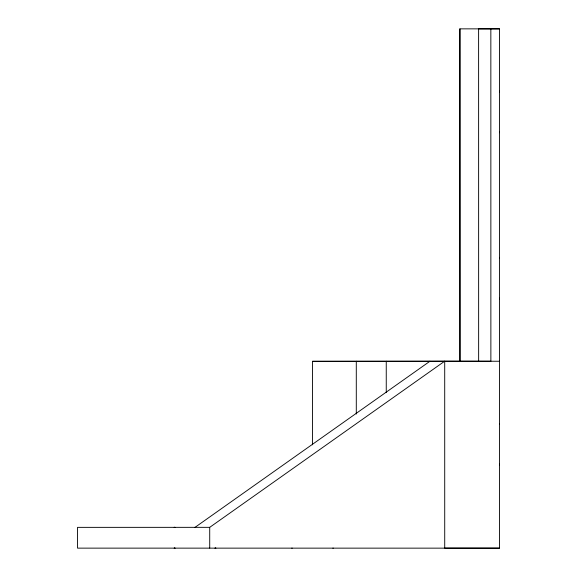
<?xml version="1.0" encoding="UTF-8"?>
<svg xmlns="http://www.w3.org/2000/svg" width="577" height="577" viewBox="0 0 577 577"><rect width="100%" height="100%" fill="white"/><g stroke="black" fill="none" stroke-linecap="round" stroke-linejoin="round"><path stroke-width="0.87" d="M209.718 548.114L209.718 527.342L444.708 361.18L499.473 361.252M499.473 465.062L499.473 464.168M499.473 424.412L499.473 423.518M499.473 298.886L499.473 298.179M499.473 258.056L499.473 257.349M499.473 132.717L499.473 132.01M499.473 91.88L499.473 91.173M195.026 527.349L429.973 361.231L444.708 361.18L444.723 548.128L499.473 548.15L499.473 28.857L478.607 28.857L478.643 361.252L312.467 361.31L312.496 444.824M291.789 548.136L292.2 548.136M332.864 548.136L333.268 548.136M459.905 28.857L459.963 361.26L459.905 28.857L499.473 28.857M312.467 361.31L429.973 361.231M478.643 361.252L490.876 361.245L490.847 28.85M209.718 527.342L77.527 527.364L77.527 548.136L499.473 548.15M386.251 361.252L386.258 392.555M356.29 361.26L356.297 414.034M174.961 527.356L174.254 527.356L174.961 527.356M174.961 548.128L174.254 548.128L174.961 548.128M215.798 548.128L215.091 548.128L215.798 548.128"/></g></svg>
